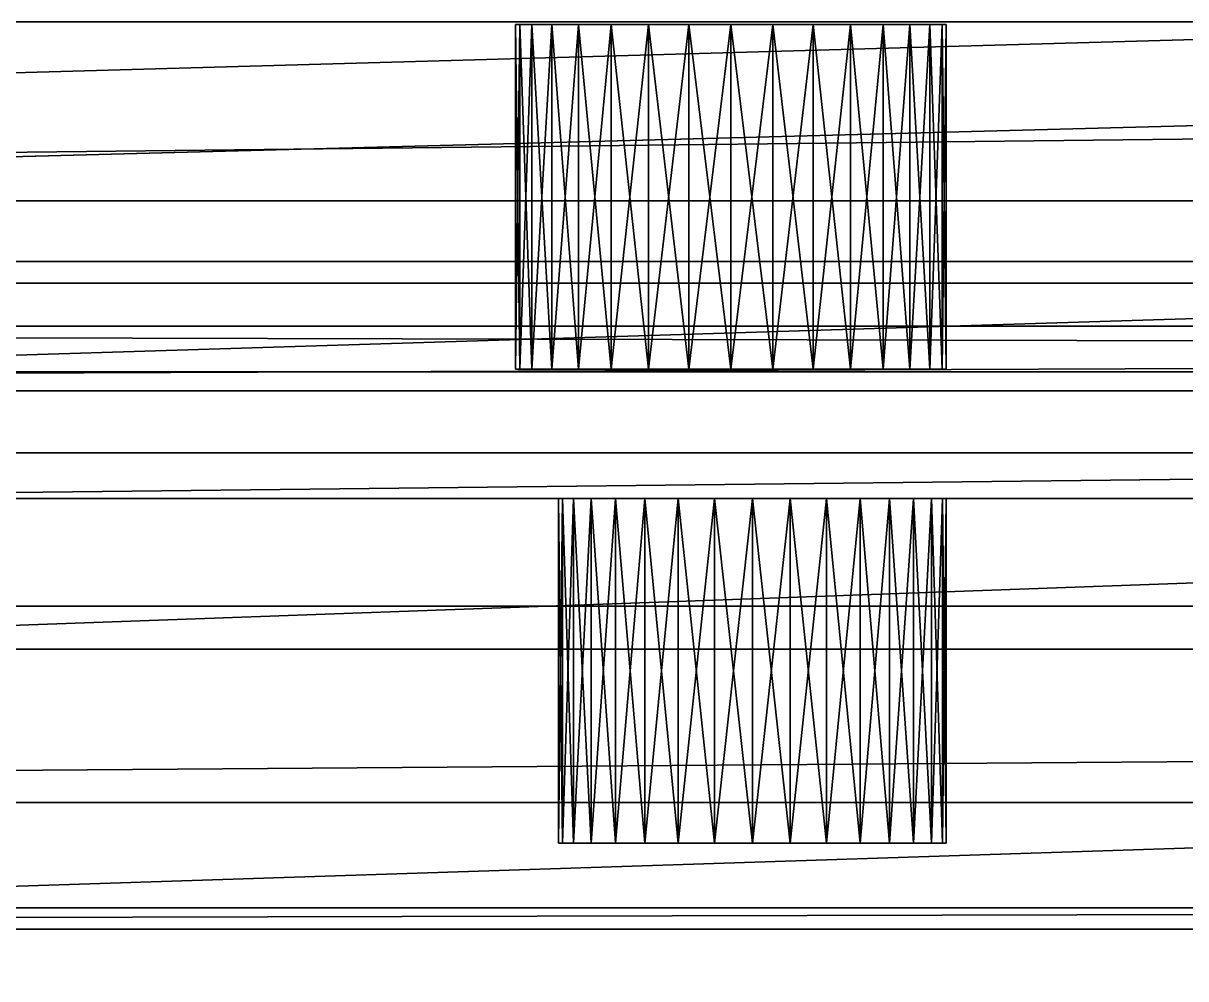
# Model space of a CAD drawing. Header units: millimetres. Extents: x -18 to 4450, y -985 to 970.
# Drawn here: x 1451.1 to 1505.1, y -878.3 to -833.9 of the extents above; entities that cross this region are included whole.
import ezdxf

# ---------------------------------------------------------------- set-up
doc = ezdxf.new("R2010")
doc.units = ezdxf.units.MM
for name, color, linetype in [('body__left_beltline_trim_front_door', 9, 'CONTINUOUS'), ('body__left_door_open_reference', 40, 'CONTINUOUS'), ('body__left_front_door_lower_weather_strip', 250, 'CONTINUOUS'), ('body__left_mirror_mount_screw_3', 9, 'CONTINUOUS'), ('body__left_mirror_mount_screw_4', 9, 'CONTINUOUS'), ('hard_top__left_front_window_rubber_seal', 250, 'CONTINUOUS'), ('hard_top__left_hardtop_front_window_center_track', 9, 'CONTINUOUS'), ('hard_top__left_hardtop_front_window_lower_inner_shadow', 151, 'CONTINUOUS'), ('hard_top__left_hardtop_front_window_upper_inner_shadow', 151, 'CONTINUOUS'), ('hard_top__left_hardtop_lower_retainer_rail', 9, 'CONTINUOUS'), ('hard_top__left_roof_drip_rail_outer_shadow', 8, 'CONTINUOUS'), ('hard_top__left_roof_gutter_rivet_2', 9, 'CONTINUOUS')]:
    doc.layers.add(name, color=color, linetype=linetype)

msp = doc.modelspace()

# ---------------------------------------------------------------- linework, layer by layer
at = {"layer": 'body__left_beltline_trim_front_door'}
for points in [[(1139.999986, -845.000029, 1146.000028), (1919.999957, -845.000029, 1146.000028), (1919.999957, -823.000014, 1146.000028)], [(1139.999986, -845.000029, 1146.000028), (1919.999957, -823.000014, 1146.000028), (1139.999986, -823.000014, 1146.000028)], [(1139.999986, -845.000029, 1118.000031), (1139.999986, -823.000014, 1118.000031), (1919.999957, -823.000014, 1118.000031)], [(1139.999986, -845.000029, 1118.000031), (1919.999957, -823.000014, 1118.000031), (1919.999957, -845.000029, 1118.000031)], [(1139.999986, -845.000029, 1118.000031), (1919.999957, -845.000029, 1118.000031), (1919.999957, -845.000029, 1146.000028)], [(1139.999986, -845.000029, 1118.000031), (1919.999957, -845.000029, 1146.000028), (1139.999986, -845.000029, 1146.000028)]]:
    msp.add_3dface(points, dxfattribs=at)
at = {"layer": 'body__left_door_open_reference'}
for points in [[(1194.700003, -875, 774.699986), (1194.700003, -875, 1595.299959), (1965.299964, -875, 1595.299959)], [(1194.700003, -875, 774.699986), (1965.299964, -875, 1595.299959), (1965.299964, -875, 774.699986)], [(1194.700003, -875, 774.699986), (1194.700003, -889.699996, 759.99999), (1965.299964, -889.699996, 759.99999)], [(1194.700003, -875, 774.699986), (1965.299964, -889.699996, 759.99999), (1965.299964, -875, 774.699986)], [(1194.700003, -875, 1595.299959), (1194.700003, -889.699996, 1610.000014), (1965.299964, -889.699996, 1610.000014)], [(1194.700003, -875, 1595.299959), (1965.299964, -889.699996, 1610.000014), (1965.299964, -875, 1595.299959)]]:
    msp.add_3dface(points, dxfattribs=at)
at = {"layer": 'body__left_front_door_lower_weather_strip'}
for points in [[(1228.000045, -846.000016, 763.999999), (1988.000035, -846.000016, 763.999999), (1988.000035, -825.999975, 763.999999)], [(1228.000045, -846.000016, 763.999999), (1988.000035, -825.999975, 763.999999), (1228.000045, -825.999975, 763.999999)], [(1228.000045, -846.000016, 741.999984), (1228.000045, -825.999975, 741.999984), (1988.000035, -825.999975, 741.999984)], [(1228.000045, -846.000016, 741.999984), (1988.000035, -825.999975, 741.999984), (1988.000035, -846.000016, 741.999984)], [(1228.000045, -846.000016, 741.999984), (1988.000035, -846.000016, 741.999984), (1988.000035, -846.000016, 763.999999)], [(1228.000045, -846.000016, 741.999984), (1988.000035, -846.000016, 763.999999), (1228.000045, -846.000016, 763.999999)]]:
    msp.add_3dface(points, dxfattribs=at)
at = {"layer": 'body__left_mirror_mount_screw_3'}
for points in [[(1474.192142, -850.000024, 1249.950886), (1474.192142, -833.999991, 1249.950886), (1473.999977, -833.999991, 1248.000026)], [(1474.192142, -850.000024, 1249.950886), (1473.999977, -833.999991, 1248.000026), (1473.999977, -850.000024, 1248.000026)], [(1483.999968, -833.999991, 1248.000026), (1474.192142, -833.999991, 1249.950886), (1473.999977, -833.999991, 1248.000026)], [(1473.999977, -850.000024, 1248.000026), (1473.999977, -833.999991, 1248.000026), (1474.192142, -833.999991, 1246.049047)], [(1473.999977, -850.000024, 1248.000026), (1474.192142, -833.999991, 1246.049047), (1474.192142, -850.000024, 1246.049047)], [(1483.999968, -833.999991, 1248.000026), (1473.999977, -833.999991, 1248.000026), (1474.192142, -833.999991, 1246.049047)], [(1474.761248, -850.000024, 1251.826882), (1474.761248, -833.999991, 1251.826882), (1474.192142, -833.999991, 1249.950886)], [(1474.761248, -850.000024, 1251.826882), (1474.192142, -833.999991, 1249.950886), (1474.192142, -850.000024, 1249.950886)], [(1483.999968, -833.999991, 1248.000026), (1474.761248, -833.999991, 1251.826882), (1474.192142, -833.999991, 1249.950886)], [(1474.192142, -850.000024, 1246.049047), (1474.192142, -833.999991, 1246.049047), (1474.761248, -833.999991, 1244.173169)], [(1474.192142, -850.000024, 1246.049047), (1474.761248, -833.999991, 1244.173169), (1474.761248, -850.000024, 1244.173169)], [(1483.999968, -833.999991, 1248.000026), (1474.192142, -833.999991, 1246.049047), (1474.761248, -833.999991, 1244.173169)], [(1475.685358, -850.000024, 1253.555655), (1475.685358, -833.999991, 1253.555655), (1474.761248, -833.999991, 1251.826882)], [(1475.685358, -850.000024, 1253.555655), (1474.761248, -833.999991, 1251.826882), (1474.761248, -850.000024, 1251.826882)], [(1483.999968, -833.999991, 1248.000026), (1475.685358, -833.999991, 1253.555655), (1474.761248, -833.999991, 1251.826882)], [(1474.761248, -850.000024, 1244.173169), (1474.761248, -833.999991, 1244.173169), (1475.685358, -833.999991, 1242.444277)], [(1474.761248, -850.000024, 1244.173169), (1475.685358, -833.999991, 1242.444277), (1475.685358, -850.000024, 1242.444277)], [(1483.999968, -833.999991, 1248.000026), (1474.761248, -833.999991, 1244.173169), (1475.685358, -833.999991, 1242.444277)], [(1476.928949, -850.000024, 1255.071044), (1476.928949, -833.999991, 1255.071044), (1475.685358, -833.999991, 1253.555655)], [(1476.928949, -850.000024, 1255.071044), (1475.685358, -833.999991, 1253.555655), (1475.685358, -850.000024, 1253.555655)], [(1483.999968, -833.999991, 1248.000026), (1476.928949, -833.999991, 1255.071044), (1475.685358, -833.999991, 1253.555655)], [(1475.685358, -850.000024, 1242.444277), (1475.685358, -833.999991, 1242.444277), (1476.928949, -833.999991, 1240.928888)], [(1475.685358, -850.000024, 1242.444277), (1476.928949, -833.999991, 1240.928888), (1476.928949, -850.000024, 1240.928888)], [(1483.999968, -833.999991, 1248.000026), (1475.685358, -833.999991, 1242.444277), (1476.928949, -833.999991, 1240.928888)], [(1478.444338, -850.000024, 1256.314754), (1478.444338, -833.999991, 1256.314754), (1476.928949, -833.999991, 1255.071044)], [(1478.444338, -850.000024, 1256.314754), (1476.928949, -833.999991, 1255.071044), (1476.928949, -850.000024, 1255.071044)], [(1483.999968, -833.999991, 1248.000026), (1478.444338, -833.999991, 1256.314754), (1476.928949, -833.999991, 1255.071044)], [(1476.928949, -850.000024, 1240.928888), (1476.928949, -833.999991, 1240.928888), (1478.444338, -833.999991, 1239.685297)], [(1476.928949, -850.000024, 1240.928888), (1478.444338, -833.999991, 1239.685297), (1478.444338, -850.000024, 1239.685297)], [(1483.999968, -833.999991, 1248.000026), (1476.928949, -833.999991, 1240.928888), (1478.444338, -833.999991, 1239.685297)], [(1480.173111, -850.000024, 1257.238746), (1480.173111, -833.999991, 1257.238746), (1478.444338, -833.999991, 1256.314754)], [(1480.173111, -850.000024, 1257.238746), (1478.444338, -833.999991, 1256.314754), (1478.444338, -850.000024, 1256.314754)], [(1483.999968, -833.999991, 1248.000026), (1480.173111, -833.999991, 1257.238746), (1478.444338, -833.999991, 1256.314754)], [(1478.444338, -850.000024, 1239.685297), (1478.444338, -833.999991, 1239.685297), (1480.173111, -833.999991, 1238.761187)], [(1478.444338, -850.000024, 1239.685297), (1480.173111, -833.999991, 1238.761187), (1480.173111, -850.000024, 1238.761187)], [(1483.999968, -833.999991, 1248.000026), (1478.444338, -833.999991, 1239.685297), (1480.173111, -833.999991, 1238.761187)], [(1482.049108, -850.000024, 1257.807851), (1482.049108, -833.999991, 1257.807851), (1480.173111, -833.999991, 1257.238746)], [(1482.049108, -850.000024, 1257.807851), (1480.173111, -833.999991, 1257.238746), (1480.173111, -850.000024, 1257.238746)], [(1483.999968, -833.999991, 1248.000026), (1482.049108, -833.999991, 1257.807851), (1480.173111, -833.999991, 1257.238746)], [(1480.173111, -850.000024, 1238.761187), (1480.173111, -833.999991, 1238.761187), (1482.049108, -833.999991, 1238.192201)], [(1480.173111, -850.000024, 1238.761187), (1482.049108, -833.999991, 1238.192201), (1482.049108, -850.000024, 1238.192201)], [(1483.999968, -833.999991, 1248.000026), (1480.173111, -833.999991, 1238.761187), (1482.049108, -833.999991, 1238.192201)], [(1483.999968, -850.000024, 1258.000016), (1483.999968, -833.999991, 1258.000016), (1482.049108, -833.999991, 1257.807851)], [(1483.999968, -850.000024, 1258.000016), (1482.049108, -833.999991, 1257.807851), (1482.049108, -850.000024, 1257.807851)], [(1483.999968, -833.999991, 1248.000026), (1483.999968, -833.999991, 1258.000016), (1482.049108, -833.999991, 1257.807851)], [(1482.049108, -850.000024, 1238.192201), (1482.049108, -833.999991, 1238.192201), (1483.999968, -833.999991, 1238.000035)], [(1482.049108, -850.000024, 1238.192201), (1483.999968, -833.999991, 1238.000035), (1483.999968, -850.000024, 1238.000035)], [(1483.999968, -833.999991, 1248.000026), (1482.049108, -833.999991, 1238.192201), (1483.999968, -833.999991, 1238.000035)], [(1483.999968, -833.999991, 1248.000026), (1493.999958, -833.999991, 1248.000026), (1493.807912, -833.999991, 1249.950886)], [(1483.999968, -833.999991, 1248.000026), (1493.807912, -833.999991, 1249.950886), (1493.238807, -833.999991, 1251.826882)], [(1483.999968, -833.999991, 1248.000026), (1493.238807, -833.999991, 1251.826882), (1492.314696, -833.999991, 1253.555655)], [(1483.999968, -833.999991, 1248.000026), (1492.314696, -833.999991, 1253.555655), (1491.071105, -833.999991, 1255.071044)], [(1483.999968, -833.999991, 1248.000026), (1491.071105, -833.999991, 1255.071044), (1489.555717, -833.999991, 1256.314754)], [(1483.999968, -833.999991, 1248.000026), (1489.555717, -833.999991, 1256.314754), (1487.826824, -833.999991, 1257.238746)], [(1483.999968, -833.999991, 1248.000026), (1487.826824, -833.999991, 1257.238746), (1485.950947, -833.999991, 1257.807851)], [(1485.950947, -850.000024, 1257.807851), (1485.950947, -833.999991, 1257.807851), (1483.999968, -833.999991, 1258.000016)], [(1485.950947, -850.000024, 1257.807851), (1483.999968, -833.999991, 1258.000016), (1483.999968, -850.000024, 1258.000016)], [(1483.999968, -833.999991, 1248.000026), (1485.950947, -833.999991, 1257.807851), (1483.999968, -833.999991, 1258.000016)], [(1483.999968, -850.000024, 1238.000035), (1483.999968, -833.999991, 1238.000035), (1485.950947, -833.999991, 1238.192201)], [(1483.999968, -850.000024, 1238.000035), (1485.950947, -833.999991, 1238.192201), (1485.950947, -850.000024, 1238.192201)], [(1483.999968, -833.999991, 1248.000026), (1483.999968, -833.999991, 1238.000035), (1485.950947, -833.999991, 1238.192201)], [(1483.999968, -833.999991, 1248.000026), (1485.950947, -833.999991, 1238.192201), (1487.826824, -833.999991, 1238.761187)], [(1483.999968, -833.999991, 1248.000026), (1487.826824, -833.999991, 1238.761187), (1489.555717, -833.999991, 1239.685297)], [(1483.999968, -833.999991, 1248.000026), (1489.555717, -833.999991, 1239.685297), (1491.071105, -833.999991, 1240.928888)], [(1483.999968, -833.999991, 1248.000026), (1491.071105, -833.999991, 1240.928888), (1492.314696, -833.999991, 1242.444277)], [(1483.999968, -833.999991, 1248.000026), (1492.314696, -833.999991, 1242.444277), (1493.238807, -833.999991, 1244.173169)], [(1483.999968, -833.999991, 1248.000026), (1493.238807, -833.999991, 1244.173169), (1493.807912, -833.999991, 1246.049047)], [(1483.999968, -833.999991, 1248.000026), (1493.807912, -833.999991, 1246.049047), (1493.999958, -833.999991, 1248.000026)], [(1487.826824, -850.000024, 1257.238746), (1487.826824, -833.999991, 1257.238746), (1485.950947, -833.999991, 1257.807851)], [(1487.826824, -850.000024, 1257.238746), (1485.950947, -833.999991, 1257.807851), (1485.950947, -850.000024, 1257.807851)], [(1485.950947, -850.000024, 1238.192201), (1485.950947, -833.999991, 1238.192201), (1487.826824, -833.999991, 1238.761187)], [(1485.950947, -850.000024, 1238.192201), (1487.826824, -833.999991, 1238.761187), (1487.826824, -850.000024, 1238.761187)], [(1489.555717, -850.000024, 1256.314754), (1489.555717, -833.999991, 1256.314754), (1487.826824, -833.999991, 1257.238746)], [(1489.555717, -850.000024, 1256.314754), (1487.826824, -833.999991, 1257.238746), (1487.826824, -850.000024, 1257.238746)], [(1487.826824, -850.000024, 1238.761187), (1487.826824, -833.999991, 1238.761187), (1489.555717, -833.999991, 1239.685297)], [(1487.826824, -850.000024, 1238.761187), (1489.555717, -833.999991, 1239.685297), (1489.555717, -850.000024, 1239.685297)], [(1491.071105, -850.000024, 1255.071044), (1491.071105, -833.999991, 1255.071044), (1489.555717, -833.999991, 1256.314754)], [(1491.071105, -850.000024, 1255.071044), (1489.555717, -833.999991, 1256.314754), (1489.555717, -850.000024, 1256.314754)], [(1489.555717, -850.000024, 1239.685297), (1489.555717, -833.999991, 1239.685297), (1491.071105, -833.999991, 1240.928888)], [(1489.555717, -850.000024, 1239.685297), (1491.071105, -833.999991, 1240.928888), (1491.071105, -850.000024, 1240.928888)], [(1492.314696, -850.000024, 1253.555655), (1492.314696, -833.999991, 1253.555655), (1491.071105, -833.999991, 1255.071044)], [(1492.314696, -850.000024, 1253.555655), (1491.071105, -833.999991, 1255.071044), (1491.071105, -850.000024, 1255.071044)], [(1491.071105, -850.000024, 1240.928888), (1491.071105, -833.999991, 1240.928888), (1492.314696, -833.999991, 1242.444277)], [(1491.071105, -850.000024, 1240.928888), (1492.314696, -833.999991, 1242.444277), (1492.314696, -850.000024, 1242.444277)], [(1493.238807, -850.000024, 1251.826882), (1493.238807, -833.999991, 1251.826882), (1492.314696, -833.999991, 1253.555655)], [(1493.238807, -850.000024, 1251.826882), (1492.314696, -833.999991, 1253.555655), (1492.314696, -850.000024, 1253.555655)], [(1492.314696, -850.000024, 1242.444277), (1492.314696, -833.999991, 1242.444277), (1493.238807, -833.999991, 1244.173169)], [(1492.314696, -850.000024, 1242.444277), (1493.238807, -833.999991, 1244.173169), (1493.238807, -850.000024, 1244.173169)], [(1493.807912, -850.000024, 1249.950886), (1493.807912, -833.999991, 1249.950886), (1493.238807, -833.999991, 1251.826882)], [(1493.807912, -850.000024, 1249.950886), (1493.238807, -833.999991, 1251.826882), (1493.238807, -850.000024, 1251.826882)], [(1493.238807, -850.000024, 1244.173169), (1493.238807, -833.999991, 1244.173169), (1493.807912, -833.999991, 1246.049047)], [(1493.238807, -850.000024, 1244.173169), (1493.807912, -833.999991, 1246.049047), (1493.807912, -850.000024, 1246.049047)], [(1493.999958, -850.000024, 1248.000026), (1493.999958, -833.999991, 1248.000026), (1493.807912, -833.999991, 1249.950886)], [(1493.999958, -850.000024, 1248.000026), (1493.807912, -833.999991, 1249.950886), (1493.807912, -850.000024, 1249.950886)], [(1493.807912, -850.000024, 1246.049047), (1493.807912, -833.999991, 1246.049047), (1493.999958, -833.999991, 1248.000026)], [(1493.807912, -850.000024, 1246.049047), (1493.999958, -833.999991, 1248.000026), (1493.999958, -850.000024, 1248.000026)], [(1483.999968, -850.000024, 1248.000026), (1473.999977, -850.000024, 1248.000026), (1474.192142, -850.000024, 1249.950886)], [(1483.999968, -850.000024, 1248.000026), (1474.192142, -850.000024, 1246.049047), (1473.999977, -850.000024, 1248.000026)], [(1483.999968, -850.000024, 1248.000026), (1474.192142, -850.000024, 1249.950886), (1474.761248, -850.000024, 1251.826882)], [(1483.999968, -850.000024, 1248.000026), (1474.761248, -850.000024, 1244.173169), (1474.192142, -850.000024, 1246.049047)], [(1483.999968, -850.000024, 1248.000026), (1474.761248, -850.000024, 1251.826882), (1475.685358, -850.000024, 1253.555655)], [(1483.999968, -850.000024, 1248.000026), (1475.685358, -850.000024, 1242.444277), (1474.761248, -850.000024, 1244.173169)], [(1483.999968, -850.000024, 1248.000026), (1475.685358, -850.000024, 1253.555655), (1476.928949, -850.000024, 1255.071044)], [(1483.999968, -850.000024, 1248.000026), (1476.928949, -850.000024, 1240.928888), (1475.685358, -850.000024, 1242.444277)], [(1483.999968, -850.000024, 1248.000026), (1476.928949, -850.000024, 1255.071044), (1478.444338, -850.000024, 1256.314754)], [(1483.999968, -850.000024, 1248.000026), (1478.444338, -850.000024, 1239.685297), (1476.928949, -850.000024, 1240.928888)], [(1483.999968, -850.000024, 1248.000026), (1478.444338, -850.000024, 1256.314754), (1480.173111, -850.000024, 1257.238746)], [(1483.999968, -850.000024, 1248.000026), (1480.173111, -850.000024, 1238.761187), (1478.444338, -850.000024, 1239.685297)], [(1483.999968, -850.000024, 1248.000026), (1480.173111, -850.000024, 1257.238746), (1482.049108, -850.000024, 1257.807851)], [(1483.999968, -850.000024, 1248.000026), (1482.049108, -850.000024, 1238.192201), (1480.173111, -850.000024, 1238.761187)], [(1483.999968, -850.000024, 1248.000026), (1482.049108, -850.000024, 1257.807851), (1483.999968, -850.000024, 1258.000016)], [(1483.999968, -850.000024, 1248.000026), (1483.999968, -850.000024, 1238.000035), (1482.049108, -850.000024, 1238.192201)], [(1483.999968, -850.000024, 1248.000026), (1493.807912, -850.000024, 1249.950886), (1493.999958, -850.000024, 1248.000026)], [(1483.999968, -850.000024, 1248.000026), (1493.238807, -850.000024, 1251.826882), (1493.807912, -850.000024, 1249.950886)], [(1483.999968, -850.000024, 1248.000026), (1492.314696, -850.000024, 1253.555655), (1493.238807, -850.000024, 1251.826882)], [(1483.999968, -850.000024, 1248.000026), (1491.071105, -850.000024, 1255.071044), (1492.314696, -850.000024, 1253.555655)], [(1483.999968, -850.000024, 1248.000026), (1489.555717, -850.000024, 1256.314754), (1491.071105, -850.000024, 1255.071044)], [(1483.999968, -850.000024, 1248.000026), (1487.826824, -850.000024, 1257.238746), (1489.555717, -850.000024, 1256.314754)], [(1483.999968, -850.000024, 1248.000026), (1485.950947, -850.000024, 1257.807851), (1487.826824, -850.000024, 1257.238746)], [(1483.999968, -850.000024, 1248.000026), (1483.999968, -850.000024, 1258.000016), (1485.950947, -850.000024, 1257.807851)], [(1483.999968, -850.000024, 1248.000026), (1485.950947, -850.000024, 1238.192201), (1483.999968, -850.000024, 1238.000035)], [(1483.999968, -850.000024, 1248.000026), (1487.826824, -850.000024, 1238.761187), (1485.950947, -850.000024, 1238.192201)], [(1483.999968, -850.000024, 1248.000026), (1489.555717, -850.000024, 1239.685297), (1487.826824, -850.000024, 1238.761187)], [(1483.999968, -850.000024, 1248.000026), (1491.071105, -850.000024, 1240.928888), (1489.555717, -850.000024, 1239.685297)], [(1483.999968, -850.000024, 1248.000026), (1492.314696, -850.000024, 1242.444277), (1491.071105, -850.000024, 1240.928888)], [(1483.999968, -850.000024, 1248.000026), (1493.238807, -850.000024, 1244.173169), (1492.314696, -850.000024, 1242.444277)], [(1483.999968, -850.000024, 1248.000026), (1493.807912, -850.000024, 1246.049047), (1493.238807, -850.000024, 1244.173169)], [(1483.999968, -850.000024, 1248.000026), (1493.999958, -850.000024, 1248.000026), (1493.807912, -850.000024, 1246.049047)]]:
    msp.add_3dface(points, dxfattribs=at)
at = {"layer": 'body__left_mirror_mount_screw_4'}
for points in [[(1474.192142, -850.000024, 1143.950939), (1474.192142, -833.999991, 1143.950939), (1473.999977, -833.999991, 1141.99996)], [(1474.192142, -850.000024, 1143.950939), (1473.999977, -833.999991, 1141.99996), (1473.999977, -850.000024, 1141.99996)], [(1483.999968, -833.999991, 1141.99996), (1474.192142, -833.999991, 1143.950939), (1473.999977, -833.999991, 1141.99996)], [(1473.999977, -850.000024, 1141.99996), (1473.999977, -833.999991, 1141.99996), (1474.192142, -833.999991, 1140.0491)], [(1473.999977, -850.000024, 1141.99996), (1474.192142, -833.999991, 1140.0491), (1474.192142, -850.000024, 1140.0491)], [(1483.999968, -833.999991, 1141.99996), (1473.999977, -833.999991, 1141.99996), (1474.192142, -833.999991, 1140.0491)], [(1474.761248, -850.000024, 1145.826817), (1474.761248, -833.999991, 1145.826817), (1474.192142, -833.999991, 1143.950939)], [(1474.761248, -850.000024, 1145.826817), (1474.192142, -833.999991, 1143.950939), (1474.192142, -850.000024, 1143.950939)], [(1483.999968, -833.999991, 1141.99996), (1474.761248, -833.999991, 1145.826817), (1474.192142, -833.999991, 1143.950939)], [(1474.192142, -850.000024, 1140.0491), (1474.192142, -833.999991, 1140.0491), (1474.761248, -833.999991, 1138.173223)], [(1474.192142, -850.000024, 1140.0491), (1474.761248, -833.999991, 1138.173223), (1474.761248, -850.000024, 1138.173223)], [(1483.999968, -833.999991, 1141.99996), (1474.192142, -833.999991, 1140.0491), (1474.761248, -833.999991, 1138.173223)], [(1475.685358, -850.000024, 1147.555709), (1475.685358, -833.999991, 1147.555709), (1474.761248, -833.999991, 1145.826817)], [(1475.685358, -850.000024, 1147.555709), (1474.761248, -833.999991, 1145.826817), (1474.761248, -850.000024, 1145.826817)], [(1483.999968, -833.999991, 1141.99996), (1475.685358, -833.999991, 1147.555709), (1474.761248, -833.999991, 1145.826817)], [(1474.761248, -850.000024, 1138.173223), (1474.761248, -833.999991, 1138.173223), (1475.685358, -833.999991, 1136.44433)], [(1474.761248, -850.000024, 1138.173223), (1475.685358, -833.999991, 1136.44433), (1475.685358, -850.000024, 1136.44433)], [(1483.999968, -833.999991, 1141.99996), (1474.761248, -833.999991, 1138.173223), (1475.685358, -833.999991, 1136.44433)], [(1476.928949, -850.000024, 1149.071097), (1476.928949, -833.999991, 1149.071097), (1475.685358, -833.999991, 1147.555709)], [(1476.928949, -850.000024, 1149.071097), (1475.685358, -833.999991, 1147.555709), (1475.685358, -850.000024, 1147.555709)], [(1483.999968, -833.999991, 1141.99996), (1476.928949, -833.999991, 1149.071097), (1475.685358, -833.999991, 1147.555709)], [(1475.685358, -850.000024, 1136.44433), (1475.685358, -833.999991, 1136.44433), (1476.928949, -833.999991, 1134.928942)], [(1475.685358, -850.000024, 1136.44433), (1476.928949, -833.999991, 1134.928942), (1476.928949, -850.000024, 1134.928942)], [(1483.999968, -833.999991, 1141.99996), (1475.685358, -833.999991, 1136.44433), (1476.928949, -833.999991, 1134.928942)], [(1478.444338, -850.000024, 1150.314689), (1478.444338, -833.999991, 1150.314689), (1476.928949, -833.999991, 1149.071097)], [(1478.444338, -850.000024, 1150.314689), (1476.928949, -833.999991, 1149.071097), (1476.928949, -850.000024, 1149.071097)], [(1483.999968, -833.999991, 1141.99996), (1478.444338, -833.999991, 1150.314689), (1476.928949, -833.999991, 1149.071097)], [(1476.928949, -850.000024, 1134.928942), (1476.928949, -833.999991, 1134.928942), (1478.444338, -833.999991, 1133.68535)], [(1476.928949, -850.000024, 1134.928942), (1478.444338, -833.999991, 1133.68535), (1478.444338, -850.000024, 1133.68535)], [(1483.999968, -833.999991, 1141.99996), (1476.928949, -833.999991, 1134.928942), (1478.444338, -833.999991, 1133.68535)], [(1480.173111, -850.000024, 1151.238799), (1480.173111, -833.999991, 1151.238799), (1478.444338, -833.999991, 1150.314689)], [(1480.173111, -850.000024, 1151.238799), (1478.444338, -833.999991, 1150.314689), (1478.444338, -850.000024, 1150.314689)], [(1483.999968, -833.999991, 1141.99996), (1480.173111, -833.999991, 1151.238799), (1478.444338, -833.999991, 1150.314689)], [(1478.444338, -850.000024, 1133.68535), (1478.444338, -833.999991, 1133.68535), (1480.173111, -833.999991, 1132.76124)], [(1478.444338, -850.000024, 1133.68535), (1480.173111, -833.999991, 1132.76124), (1480.173111, -850.000024, 1132.76124)], [(1483.999968, -833.999991, 1141.99996), (1478.444338, -833.999991, 1133.68535), (1480.173111, -833.999991, 1132.76124)], [(1482.049108, -850.000024, 1151.807904), (1482.049108, -833.999991, 1151.807904), (1480.173111, -833.999991, 1151.238799)], [(1482.049108, -850.000024, 1151.807904), (1480.173111, -833.999991, 1151.238799), (1480.173111, -850.000024, 1151.238799)], [(1483.999968, -833.999991, 1141.99996), (1482.049108, -833.999991, 1151.807904), (1480.173111, -833.999991, 1151.238799)], [(1480.173111, -850.000024, 1132.76124), (1480.173111, -833.999991, 1132.76124), (1482.049108, -833.999991, 1132.192135)], [(1480.173111, -850.000024, 1132.76124), (1482.049108, -833.999991, 1132.192135), (1482.049108, -850.000024, 1132.192135)], [(1483.999968, -833.999991, 1141.99996), (1480.173111, -833.999991, 1132.76124), (1482.049108, -833.999991, 1132.192135)], [(1483.999968, -850.000024, 1151.99995), (1483.999968, -833.999991, 1151.99995), (1482.049108, -833.999991, 1151.807904)], [(1483.999968, -850.000024, 1151.99995), (1482.049108, -833.999991, 1151.807904), (1482.049108, -850.000024, 1151.807904)], [(1483.999968, -833.999991, 1141.99996), (1483.999968, -833.999991, 1151.99995), (1482.049108, -833.999991, 1151.807904)], [(1482.049108, -850.000024, 1132.192135), (1482.049108, -833.999991, 1132.192135), (1483.999968, -833.999991, 1131.999969)], [(1482.049108, -850.000024, 1132.192135), (1483.999968, -833.999991, 1131.999969), (1483.999968, -850.000024, 1131.999969)], [(1483.999968, -833.999991, 1141.99996), (1482.049108, -833.999991, 1132.192135), (1483.999968, -833.999991, 1131.999969)], [(1483.999968, -833.999991, 1141.99996), (1493.999958, -833.999991, 1141.99996), (1493.807912, -833.999991, 1143.950939)], [(1483.999968, -833.999991, 1141.99996), (1493.807912, -833.999991, 1143.950939), (1493.238807, -833.999991, 1145.826817)], [(1483.999968, -833.999991, 1141.99996), (1493.238807, -833.999991, 1145.826817), (1492.314696, -833.999991, 1147.555709)], [(1483.999968, -833.999991, 1141.99996), (1492.314696, -833.999991, 1147.555709), (1491.071105, -833.999991, 1149.071097)], [(1483.999968, -833.999991, 1141.99996), (1491.071105, -833.999991, 1149.071097), (1489.555717, -833.999991, 1150.314689)], [(1483.999968, -833.999991, 1141.99996), (1489.555717, -833.999991, 1150.314689), (1487.826824, -833.999991, 1151.238799)], [(1483.999968, -833.999991, 1141.99996), (1487.826824, -833.999991, 1151.238799), (1485.950947, -833.999991, 1151.807904)], [(1485.950947, -850.000024, 1151.807904), (1485.950947, -833.999991, 1151.807904), (1483.999968, -833.999991, 1151.99995)], [(1485.950947, -850.000024, 1151.807904), (1483.999968, -833.999991, 1151.99995), (1483.999968, -850.000024, 1151.99995)], [(1483.999968, -833.999991, 1141.99996), (1485.950947, -833.999991, 1151.807904), (1483.999968, -833.999991, 1151.99995)], [(1483.999968, -850.000024, 1131.999969), (1483.999968, -833.999991, 1131.999969), (1485.950947, -833.999991, 1132.192135)], [(1483.999968, -850.000024, 1131.999969), (1485.950947, -833.999991, 1132.192135), (1485.950947, -850.000024, 1132.192135)], [(1483.999968, -833.999991, 1141.99996), (1483.999968, -833.999991, 1131.999969), (1485.950947, -833.999991, 1132.192135)], [(1483.999968, -833.999991, 1141.99996), (1485.950947, -833.999991, 1132.192135), (1487.826824, -833.999991, 1132.76124)], [(1483.999968, -833.999991, 1141.99996), (1487.826824, -833.999991, 1132.76124), (1489.555717, -833.999991, 1133.68535)], [(1483.999968, -833.999991, 1141.99996), (1489.555717, -833.999991, 1133.68535), (1491.071105, -833.999991, 1134.928942)], [(1483.999968, -833.999991, 1141.99996), (1491.071105, -833.999991, 1134.928942), (1492.314696, -833.999991, 1136.44433)], [(1483.999968, -833.999991, 1141.99996), (1492.314696, -833.999991, 1136.44433), (1493.238807, -833.999991, 1138.173223)], [(1483.999968, -833.999991, 1141.99996), (1493.238807, -833.999991, 1138.173223), (1493.807912, -833.999991, 1140.0491)], [(1483.999968, -833.999991, 1141.99996), (1493.807912, -833.999991, 1140.0491), (1493.999958, -833.999991, 1141.99996)], [(1487.826824, -850.000024, 1151.238799), (1487.826824, -833.999991, 1151.238799), (1485.950947, -833.999991, 1151.807904)], [(1487.826824, -850.000024, 1151.238799), (1485.950947, -833.999991, 1151.807904), (1485.950947, -850.000024, 1151.807904)], [(1485.950947, -850.000024, 1132.192135), (1485.950947, -833.999991, 1132.192135), (1487.826824, -833.999991, 1132.76124)], [(1485.950947, -850.000024, 1132.192135), (1487.826824, -833.999991, 1132.76124), (1487.826824, -850.000024, 1132.76124)], [(1489.555717, -850.000024, 1150.314689), (1489.555717, -833.999991, 1150.314689), (1487.826824, -833.999991, 1151.238799)], [(1489.555717, -850.000024, 1150.314689), (1487.826824, -833.999991, 1151.238799), (1487.826824, -850.000024, 1151.238799)], [(1487.826824, -850.000024, 1132.76124), (1487.826824, -833.999991, 1132.76124), (1489.555717, -833.999991, 1133.68535)], [(1487.826824, -850.000024, 1132.76124), (1489.555717, -833.999991, 1133.68535), (1489.555717, -850.000024, 1133.68535)], [(1491.071105, -850.000024, 1149.071097), (1491.071105, -833.999991, 1149.071097), (1489.555717, -833.999991, 1150.314689)], [(1491.071105, -850.000024, 1149.071097), (1489.555717, -833.999991, 1150.314689), (1489.555717, -850.000024, 1150.314689)], [(1489.555717, -850.000024, 1133.68535), (1489.555717, -833.999991, 1133.68535), (1491.071105, -833.999991, 1134.928942)], [(1489.555717, -850.000024, 1133.68535), (1491.071105, -833.999991, 1134.928942), (1491.071105, -850.000024, 1134.928942)], [(1492.314696, -850.000024, 1147.555709), (1492.314696, -833.999991, 1147.555709), (1491.071105, -833.999991, 1149.071097)], [(1492.314696, -850.000024, 1147.555709), (1491.071105, -833.999991, 1149.071097), (1491.071105, -850.000024, 1149.071097)], [(1491.071105, -850.000024, 1134.928942), (1491.071105, -833.999991, 1134.928942), (1492.314696, -833.999991, 1136.44433)], [(1491.071105, -850.000024, 1134.928942), (1492.314696, -833.999991, 1136.44433), (1492.314696, -850.000024, 1136.44433)], [(1493.238807, -850.000024, 1145.826817), (1493.238807, -833.999991, 1145.826817), (1492.314696, -833.999991, 1147.555709)], [(1493.238807, -850.000024, 1145.826817), (1492.314696, -833.999991, 1147.555709), (1492.314696, -850.000024, 1147.555709)], [(1492.314696, -850.000024, 1136.44433), (1492.314696, -833.999991, 1136.44433), (1493.238807, -833.999991, 1138.173223)], [(1492.314696, -850.000024, 1136.44433), (1493.238807, -833.999991, 1138.173223), (1493.238807, -850.000024, 1138.173223)], [(1493.807912, -850.000024, 1143.950939), (1493.807912, -833.999991, 1143.950939), (1493.238807, -833.999991, 1145.826817)], [(1493.807912, -850.000024, 1143.950939), (1493.238807, -833.999991, 1145.826817), (1493.238807, -850.000024, 1145.826817)], [(1493.238807, -850.000024, 1138.173223), (1493.238807, -833.999991, 1138.173223), (1493.807912, -833.999991, 1140.0491)], [(1493.238807, -850.000024, 1138.173223), (1493.807912, -833.999991, 1140.0491), (1493.807912, -850.000024, 1140.0491)], [(1493.999958, -850.000024, 1141.99996), (1493.999958, -833.999991, 1141.99996), (1493.807912, -833.999991, 1143.950939)], [(1493.999958, -850.000024, 1141.99996), (1493.807912, -833.999991, 1143.950939), (1493.807912, -850.000024, 1143.950939)], [(1493.807912, -850.000024, 1140.0491), (1493.807912, -833.999991, 1140.0491), (1493.999958, -833.999991, 1141.99996)], [(1493.807912, -850.000024, 1140.0491), (1493.999958, -833.999991, 1141.99996), (1493.999958, -850.000024, 1141.99996)], [(1483.999968, -850.000024, 1141.99996), (1473.999977, -850.000024, 1141.99996), (1474.192142, -850.000024, 1143.950939)], [(1483.999968, -850.000024, 1141.99996), (1474.192142, -850.000024, 1140.0491), (1473.999977, -850.000024, 1141.99996)], [(1483.999968, -850.000024, 1141.99996), (1474.192142, -850.000024, 1143.950939), (1474.761248, -850.000024, 1145.826817)], [(1483.999968, -850.000024, 1141.99996), (1474.761248, -850.000024, 1138.173223), (1474.192142, -850.000024, 1140.0491)], [(1483.999968, -850.000024, 1141.99996), (1474.761248, -850.000024, 1145.826817), (1475.685358, -850.000024, 1147.555709)], [(1483.999968, -850.000024, 1141.99996), (1475.685358, -850.000024, 1136.44433), (1474.761248, -850.000024, 1138.173223)], [(1483.999968, -850.000024, 1141.99996), (1475.685358, -850.000024, 1147.555709), (1476.928949, -850.000024, 1149.071097)], [(1483.999968, -850.000024, 1141.99996), (1476.928949, -850.000024, 1134.928942), (1475.685358, -850.000024, 1136.44433)], [(1483.999968, -850.000024, 1141.99996), (1476.928949, -850.000024, 1149.071097), (1478.444338, -850.000024, 1150.314689)], [(1483.999968, -850.000024, 1141.99996), (1478.444338, -850.000024, 1133.68535), (1476.928949, -850.000024, 1134.928942)], [(1483.999968, -850.000024, 1141.99996), (1478.444338, -850.000024, 1150.314689), (1480.173111, -850.000024, 1151.238799)], [(1483.999968, -850.000024, 1141.99996), (1480.173111, -850.000024, 1132.76124), (1478.444338, -850.000024, 1133.68535)], [(1483.999968, -850.000024, 1141.99996), (1480.173111, -850.000024, 1151.238799), (1482.049108, -850.000024, 1151.807904)], [(1483.999968, -850.000024, 1141.99996), (1482.049108, -850.000024, 1132.192135), (1480.173111, -850.000024, 1132.76124)], [(1483.999968, -850.000024, 1141.99996), (1482.049108, -850.000024, 1151.807904), (1483.999968, -850.000024, 1151.99995)], [(1483.999968, -850.000024, 1141.99996), (1483.999968, -850.000024, 1131.999969), (1482.049108, -850.000024, 1132.192135)], [(1483.999968, -850.000024, 1141.99996), (1493.807912, -850.000024, 1143.950939), (1493.999958, -850.000024, 1141.99996)], [(1483.999968, -850.000024, 1141.99996), (1493.238807, -850.000024, 1145.826817), (1493.807912, -850.000024, 1143.950939)], [(1483.999968, -850.000024, 1141.99996), (1492.314696, -850.000024, 1147.555709), (1493.238807, -850.000024, 1145.826817)], [(1483.999968, -850.000024, 1141.99996), (1491.071105, -850.000024, 1149.071097), (1492.314696, -850.000024, 1147.555709)], [(1483.999968, -850.000024, 1141.99996), (1489.555717, -850.000024, 1150.314689), (1491.071105, -850.000024, 1149.071097)], [(1483.999968, -850.000024, 1141.99996), (1487.826824, -850.000024, 1151.238799), (1489.555717, -850.000024, 1150.314689)], [(1483.999968, -850.000024, 1141.99996), (1485.950947, -850.000024, 1151.807904), (1487.826824, -850.000024, 1151.238799)], [(1483.999968, -850.000024, 1141.99996), (1483.999968, -850.000024, 1151.99995), (1485.950947, -850.000024, 1151.807904)], [(1483.999968, -850.000024, 1141.99996), (1485.950947, -850.000024, 1132.192135), (1483.999968, -850.000024, 1131.999969)], [(1483.999968, -850.000024, 1141.99996), (1487.826824, -850.000024, 1132.76124), (1485.950947, -850.000024, 1132.192135)], [(1483.999968, -850.000024, 1141.99996), (1489.555717, -850.000024, 1133.68535), (1487.826824, -850.000024, 1132.76124)], [(1483.999968, -850.000024, 1141.99996), (1491.071105, -850.000024, 1134.928942), (1489.555717, -850.000024, 1133.68535)], [(1483.999968, -850.000024, 1141.99996), (1492.314696, -850.000024, 1136.44433), (1491.071105, -850.000024, 1134.928942)], [(1483.999968, -850.000024, 1141.99996), (1493.238807, -850.000024, 1138.173223), (1492.314696, -850.000024, 1136.44433)], [(1483.999968, -850.000024, 1141.99996), (1493.807912, -850.000024, 1140.0491), (1493.238807, -850.000024, 1138.173223)], [(1483.999968, -850.000024, 1141.99996), (1493.999958, -850.000024, 1141.99996), (1493.807912, -850.000024, 1140.0491)]]:
    msp.add_3dface(points, dxfattribs=at)
at = {"layer": 'hard_top__left_front_window_rubber_seal'}
for points in [[(1425.879955, -850.120008, 1789.999962), (1949.120045, -850.120008, 1789.999962), (1949.120045, -833.880007, 1789.999962)], [(1425.879955, -850.120008, 1789.999962), (1949.120045, -833.880007, 1789.999962), (1425.879955, -833.880007, 1789.999962)], [(1425.879955, -850.120008, 1434.999943), (1425.879955, -833.880007, 1434.999943), (1949.120045, -833.880007, 1434.999943)], [(1425.879955, -850.120008, 1434.999943), (1949.120045, -833.880007, 1434.999943), (1949.120045, -850.120008, 1434.999943)], [(1425.879955, -856.000006, 1440.879941), (1425.879955, -850.120008, 1434.999943), (1949.120045, -850.120008, 1434.999943)], [(1425.879955, -856.000006, 1440.879941), (1949.120045, -850.120008, 1434.999943), (1949.120045, -856.000006, 1440.879941)], [(1425.879955, -856.000006, 1784.119964), (1425.879955, -850.120008, 1789.999962), (1949.120045, -850.120008, 1789.999962)], [(1425.879955, -856.000006, 1784.119964), (1949.120045, -850.120008, 1789.999962), (1949.120045, -856.000006, 1784.119964)], [(1425.879955, -856.000006, 1440.879941), (1949.120045, -856.000006, 1440.879941), (1949.120045, -856.000006, 1784.119964)], [(1425.879955, -856.000006, 1440.879941), (1949.120045, -856.000006, 1784.119964), (1425.879955, -856.000006, 1784.119964)]]:
    msp.add_3dface(points, dxfattribs=at)
at = {"layer": 'hard_top__left_hardtop_front_window_center_track'}
for points in [[(1419.999957, -861.000001, 1434.999943), (1419.999957, -861.000001, 1452.999949), (1850.000024, -861.000001, 1452.999949)], [(1419.999957, -861.000001, 1434.999943), (1850.000024, -861.000001, 1452.999949), (1850.000024, -861.000001, 1434.999943)], [(1419.999957, -875, 1452.999949), (1850.000024, -875, 1452.999949), (1850.000024, -861.000001, 1452.999949)], [(1419.999957, -875, 1452.999949), (1850.000024, -861.000001, 1452.999949), (1419.999957, -861.000001, 1452.999949)], [(1419.999957, -875, 1434.999943), (1419.999957, -861.000001, 1434.999943), (1850.000024, -861.000001, 1434.999943)], [(1419.999957, -875, 1434.999943), (1850.000024, -861.000001, 1434.999943), (1850.000024, -875, 1434.999943)], [(1419.999957, -875, 1434.999943), (1850.000024, -875, 1434.999943), (1850.000024, -875, 1452.999949)], [(1419.999957, -875, 1434.999943), (1850.000024, -875, 1452.999949), (1419.999957, -875, 1452.999949)]]:
    msp.add_3dface(points, dxfattribs=at)
at = {"layer": 'hard_top__left_hardtop_front_window_lower_inner_shadow'}
for points in [[(1419.999957, -845.000029, 1360.000014), (1419.999957, -845.000029, 1381.999969), (1919.999957, -845.000029, 1381.999969)], [(1419.999957, -845.000029, 1360.000014), (1919.999957, -845.000029, 1381.999969), (1919.999957, -845.000029, 1360.000014)], [(1419.999957, -862.999976, 1381.999969), (1919.999957, -862.999976, 1381.999969), (1919.999957, -845.000029, 1381.999969)], [(1419.999957, -862.999976, 1381.999969), (1919.999957, -845.000029, 1381.999969), (1419.999957, -845.000029, 1381.999969)], [(1419.999957, -862.999976, 1360.000014), (1419.999957, -845.000029, 1360.000014), (1919.999957, -845.000029, 1360.000014)], [(1419.999957, -862.999976, 1360.000014), (1919.999957, -845.000029, 1360.000014), (1919.999957, -862.999976, 1360.000014)], [(1419.999957, -862.999976, 1360.000014), (1919.999957, -862.999976, 1360.000014), (1919.999957, -862.999976, 1381.999969)], [(1419.999957, -862.999976, 1360.000014), (1919.999957, -862.999976, 1381.999969), (1419.999957, -862.999976, 1381.999969)]]:
    msp.add_3dface(points, dxfattribs=at)
at = {"layer": 'hard_top__left_hardtop_front_window_upper_inner_shadow'}
for points in [[(1419.999957, -845.000029, 1731.999993), (1419.999957, -845.000029, 1753.999949), (1919.999957, -845.000029, 1753.999949)], [(1419.999957, -845.000029, 1731.999993), (1919.999957, -845.000029, 1753.999949), (1919.999957, -845.000029, 1731.999993)], [(1419.999957, -862.999976, 1753.999949), (1919.999957, -862.999976, 1753.999949), (1919.999957, -845.000029, 1753.999949)], [(1419.999957, -862.999976, 1753.999949), (1919.999957, -845.000029, 1753.999949), (1419.999957, -845.000029, 1753.999949)], [(1419.999957, -862.999976, 1731.999993), (1419.999957, -845.000029, 1731.999993), (1919.999957, -845.000029, 1731.999993)], [(1419.999957, -862.999976, 1731.999993), (1919.999957, -845.000029, 1731.999993), (1919.999957, -862.999976, 1731.999993)], [(1419.999957, -862.999976, 1731.999993), (1919.999957, -862.999976, 1731.999993), (1919.999957, -862.999976, 1753.999949)], [(1419.999957, -862.999976, 1731.999993), (1919.999957, -862.999976, 1753.999949), (1419.999957, -862.999976, 1753.999949)]]:
    msp.add_3dface(points, dxfattribs=at)
at = {"layer": 'hard_top__left_hardtop_lower_retainer_rail'}
for points in [[(1248.819947, -842.180014, 1333.999991), (3431.18, -842.180014, 1333.999991), (3431.18, -817.820013, 1333.999991)], [(1248.819947, -842.180014, 1333.999991), (3431.18, -817.820013, 1333.999991), (1248.819947, -817.820013, 1333.999991)], [(1248.819947, -842.180014, 1287.999988), (1248.819947, -817.820013, 1287.999988), (3431.18, -817.820013, 1287.999988)], [(1248.819947, -842.180014, 1287.999988), (3431.18, -817.820013, 1287.999988), (3431.18, -842.180014, 1287.999988)], [(1248.819947, -851.000011, 1296.820045), (1248.819947, -842.180014, 1287.999988), (3431.18, -842.180014, 1287.999988)], [(1248.819947, -851.000011, 1296.820045), (3431.18, -842.180014, 1287.999988), (3431.18, -851.000011, 1296.820045)], [(1248.819947, -851.000011, 1325.180054), (1248.819947, -842.180014, 1333.999991), (3431.18, -842.180014, 1333.999991)], [(1248.819947, -851.000011, 1325.180054), (3431.18, -842.180014, 1333.999991), (3431.18, -851.000011, 1325.180054)], [(1248.819947, -851.000011, 1296.820045), (3431.18, -851.000011, 1296.820045), (3431.18, -851.000011, 1325.180054)], [(1248.819947, -851.000011, 1296.820045), (3431.18, -851.000011, 1325.180054), (1248.819947, -851.000011, 1325.180054)]]:
    msp.add_3dface(points, dxfattribs=at)
at = {"layer": 'hard_top__left_roof_drip_rail_outer_shadow'}
for points in [[(1240.880013, -847.99999, 1789.880037), (1240.880013, -847.99999, 1808.120012), (3504.120111, -847.99999, 1808.120012)], [(1240.880013, -847.99999, 1789.880037), (3504.120111, -847.99999, 1808.120012), (3504.120111, -847.99999, 1789.880037)], [(1240.880013, -847.99999, 1789.880037), (1240.880013, -853.879988, 1784.000039), (3504.120111, -853.879988, 1784.000039)], [(1240.880013, -847.99999, 1789.880037), (3504.120111, -853.879988, 1784.000039), (3504.120111, -847.99999, 1789.880037)], [(1240.880013, -847.99999, 1808.120012), (1240.880013, -853.879988, 1814.00001), (3504.120111, -853.879988, 1814.00001)], [(1240.880013, -847.99999, 1808.120012), (3504.120111, -853.879988, 1814.00001), (3504.120111, -847.99999, 1808.120012)], [(1240.880013, -870.119989, 1814.00001), (3504.120111, -870.119989, 1814.00001), (3504.120111, -853.879988, 1814.00001)], [(1240.880013, -870.119989, 1814.00001), (3504.120111, -853.879988, 1814.00001), (1240.880013, -853.879988, 1814.00001)], [(1240.880013, -870.119989, 1784.000039), (1240.880013, -853.879988, 1784.000039), (3504.120111, -853.879988, 1784.000039)], [(1240.880013, -870.119989, 1784.000039), (3504.120111, -853.879988, 1784.000039), (3504.120111, -870.119989, 1784.000039)], [(1240.880013, -875.999987, 1789.880037), (1240.880013, -870.119989, 1784.000039), (3504.120111, -870.119989, 1784.000039)], [(1240.880013, -875.999987, 1789.880037), (3504.120111, -870.119989, 1784.000039), (3504.120111, -875.999987, 1789.880037)], [(1240.880013, -875.999987, 1808.120012), (1240.880013, -870.119989, 1814.00001), (3504.120111, -870.119989, 1814.00001)], [(1240.880013, -875.999987, 1808.120012), (3504.120111, -870.119989, 1814.00001), (3504.120111, -875.999987, 1808.120012)], [(1240.880013, -875.999987, 1789.880037), (3504.120111, -875.999987, 1789.880037), (3504.120111, -875.999987, 1808.120012)], [(1240.880013, -875.999987, 1789.880037), (3504.120111, -875.999987, 1808.120012), (1240.880013, -875.999987, 1808.120012)]]:
    msp.add_3dface(points, dxfattribs=at)
at = {"layer": 'hard_top__left_roof_gutter_rivet_2'}
for points in [[(1476.172924, -871.999979, 1829.755783), (1476.172924, -856.000006, 1829.755783), (1475.999951, -856.000006, 1827.999949)], [(1476.172924, -871.999979, 1829.755783), (1475.999951, -856.000006, 1827.999949), (1475.999951, -871.999979, 1827.999949)], [(1485.000014, -856.000006, 1827.999949), (1476.172924, -856.000006, 1829.755783), (1475.999951, -856.000006, 1827.999949)], [(1475.999951, -871.999979, 1827.999949), (1475.999951, -856.000006, 1827.999949), (1476.172924, -856.000006, 1826.244235)], [(1475.999951, -871.999979, 1827.999949), (1476.172924, -856.000006, 1826.244235), (1476.172924, -871.999979, 1826.244235)], [(1485.000014, -856.000006, 1827.999949), (1475.999951, -856.000006, 1827.999949), (1476.172924, -856.000006, 1826.244235)], [(1476.685047, -871.999979, 1831.444144), (1476.685047, -856.000006, 1831.444144), (1476.172924, -856.000006, 1829.755783)], [(1476.685047, -871.999979, 1831.444144), (1476.172924, -856.000006, 1829.755783), (1476.172924, -871.999979, 1829.755783)], [(1485.000014, -856.000006, 1827.999949), (1476.685047, -856.000006, 1831.444144), (1476.172924, -856.000006, 1829.755783)], [(1476.172924, -871.999979, 1826.244235), (1476.172924, -856.000006, 1826.244235), (1476.685047, -856.000006, 1824.555874)], [(1476.172924, -871.999979, 1826.244235), (1476.685047, -856.000006, 1824.555874), (1476.685047, -871.999979, 1824.555874)], [(1485.000014, -856.000006, 1827.999949), (1476.172924, -856.000006, 1826.244235), (1476.685047, -856.000006, 1824.555874)], [(1477.51677, -871.999979, 1833.000183), (1477.51677, -856.000006, 1833.000183), (1476.685047, -856.000006, 1831.444144)], [(1477.51677, -871.999979, 1833.000183), (1476.685047, -856.000006, 1831.444144), (1476.685047, -871.999979, 1831.444144)], [(1485.000014, -856.000006, 1827.999949), (1477.51677, -856.000006, 1833.000183), (1476.685047, -856.000006, 1831.444144)], [(1476.685047, -871.999979, 1824.555874), (1476.685047, -856.000006, 1824.555874), (1477.51677, -856.000006, 1822.999835)], [(1476.685047, -871.999979, 1824.555874), (1477.51677, -856.000006, 1822.999835), (1477.51677, -871.999979, 1822.999835)], [(1485.000014, -856.000006, 1827.999949), (1476.685047, -856.000006, 1824.555874), (1477.51677, -856.000006, 1822.999835)], [(1478.636026, -871.999979, 1834.363937), (1478.636026, -856.000006, 1834.363937), (1477.51677, -856.000006, 1833.000183)], [(1478.636026, -871.999979, 1834.363937), (1477.51677, -856.000006, 1833.000183), (1477.51677, -871.999979, 1833.000183)], [(1485.000014, -856.000006, 1827.999949), (1478.636026, -856.000006, 1834.363937), (1477.51677, -856.000006, 1833.000183)], [(1477.51677, -871.999979, 1822.999835), (1477.51677, -856.000006, 1822.999835), (1478.636026, -856.000006, 1821.636081)], [(1477.51677, -871.999979, 1822.999835), (1478.636026, -856.000006, 1821.636081), (1478.636026, -871.999979, 1821.636081)], [(1485.000014, -856.000006, 1827.999949), (1477.51677, -856.000006, 1822.999835), (1478.636026, -856.000006, 1821.636081)], [(1479.9999, -871.999979, 1835.483193), (1479.9999, -856.000006, 1835.483193), (1478.636026, -856.000006, 1834.363937)], [(1479.9999, -871.999979, 1835.483193), (1478.636026, -856.000006, 1834.363937), (1478.636026, -871.999979, 1834.363937)], [(1485.000014, -856.000006, 1827.999949), (1479.9999, -856.000006, 1835.483193), (1478.636026, -856.000006, 1834.363937)], [(1478.636026, -871.999979, 1821.636081), (1478.636026, -856.000006, 1821.636081), (1479.9999, -856.000006, 1820.516825)], [(1478.636026, -871.999979, 1821.636081), (1479.9999, -856.000006, 1820.516825), (1479.9999, -871.999979, 1820.516825)], [(1485.000014, -856.000006, 1827.999949), (1478.636026, -856.000006, 1821.636081), (1479.9999, -856.000006, 1820.516825)], [(1481.55582, -871.999979, 1836.314917), (1481.55582, -856.000006, 1836.314917), (1479.9999, -856.000006, 1835.483193)], [(1481.55582, -871.999979, 1836.314917), (1479.9999, -856.000006, 1835.483193), (1479.9999, -871.999979, 1835.483193)], [(1485.000014, -856.000006, 1827.999949), (1481.55582, -856.000006, 1836.314917), (1479.9999, -856.000006, 1835.483193)], [(1479.9999, -871.999979, 1820.516825), (1479.9999, -856.000006, 1820.516825), (1481.55582, -856.000006, 1819.685102)], [(1479.9999, -871.999979, 1820.516825), (1481.55582, -856.000006, 1819.685102), (1481.55582, -871.999979, 1819.685102)], [(1485.000014, -856.000006, 1827.999949), (1479.9999, -856.000006, 1820.516825), (1481.55582, -856.000006, 1819.685102)], [(1483.244181, -871.999979, 1836.82704), (1483.244181, -856.000006, 1836.82704), (1481.55582, -856.000006, 1836.314917)], [(1483.244181, -871.999979, 1836.82704), (1481.55582, -856.000006, 1836.314917), (1481.55582, -871.999979, 1836.314917)], [(1485.000014, -856.000006, 1827.999949), (1483.244181, -856.000006, 1836.82704), (1481.55582, -856.000006, 1836.314917)], [(1481.55582, -871.999979, 1819.685102), (1481.55582, -856.000006, 1819.685102), (1483.244181, -856.000006, 1819.172978)], [(1481.55582, -871.999979, 1819.685102), (1483.244181, -856.000006, 1819.172978), (1483.244181, -871.999979, 1819.172978)], [(1485.000014, -856.000006, 1827.999949), (1481.55582, -856.000006, 1819.685102), (1483.244181, -856.000006, 1819.172978)], [(1485.000014, -871.999979, 1837.000012), (1485.000014, -856.000006, 1837.000012), (1483.244181, -856.000006, 1836.82704)], [(1485.000014, -871.999979, 1837.000012), (1483.244181, -856.000006, 1836.82704), (1483.244181, -871.999979, 1836.82704)], [(1485.000014, -856.000006, 1827.999949), (1485.000014, -856.000006, 1837.000012), (1483.244181, -856.000006, 1836.82704)], [(1483.244181, -871.999979, 1819.172978), (1483.244181, -856.000006, 1819.172978), (1485.000014, -856.000006, 1819.000006)], [(1483.244181, -871.999979, 1819.172978), (1485.000014, -856.000006, 1819.000006), (1485.000014, -871.999979, 1819.000006)], [(1485.000014, -856.000006, 1827.999949), (1483.244181, -856.000006, 1819.172978), (1485.000014, -856.000006, 1819.000006)], [(1485.000014, -856.000006, 1827.999949), (1493.999958, -856.000006, 1827.999949), (1493.827105, -856.000006, 1829.755783)], [(1485.000014, -856.000006, 1827.999949), (1493.827105, -856.000006, 1829.755783), (1493.314862, -856.000006, 1831.444144)], [(1485.000014, -856.000006, 1827.999949), (1493.314862, -856.000006, 1831.444144), (1492.483258, -856.000006, 1833.000183)], [(1485.000014, -856.000006, 1827.999949), (1492.483258, -856.000006, 1833.000183), (1491.364002, -856.000006, 1834.363937)], [(1485.000014, -856.000006, 1827.999949), (1491.364002, -856.000006, 1834.363937), (1490.000129, -856.000006, 1835.483193)], [(1485.000014, -856.000006, 1827.999949), (1490.000129, -856.000006, 1835.483193), (1488.444209, -856.000006, 1836.314917)], [(1485.000014, -856.000006, 1827.999949), (1488.444209, -856.000006, 1836.314917), (1486.755848, -856.000006, 1836.82704)], [(1486.755848, -871.999979, 1836.82704), (1486.755848, -856.000006, 1836.82704), (1485.000014, -856.000006, 1837.000012)], [(1486.755848, -871.999979, 1836.82704), (1485.000014, -856.000006, 1837.000012), (1485.000014, -871.999979, 1837.000012)], [(1485.000014, -856.000006, 1827.999949), (1486.755848, -856.000006, 1836.82704), (1485.000014, -856.000006, 1837.000012)], [(1485.000014, -871.999979, 1819.000006), (1485.000014, -856.000006, 1819.000006), (1486.755848, -856.000006, 1819.172978)], [(1485.000014, -871.999979, 1819.000006), (1486.755848, -856.000006, 1819.172978), (1486.755848, -871.999979, 1819.172978)], [(1485.000014, -856.000006, 1827.999949), (1485.000014, -856.000006, 1819.000006), (1486.755848, -856.000006, 1819.172978)], [(1485.000014, -856.000006, 1827.999949), (1486.755848, -856.000006, 1819.172978), (1488.444209, -856.000006, 1819.685102)], [(1485.000014, -856.000006, 1827.999949), (1488.444209, -856.000006, 1819.685102), (1490.000129, -856.000006, 1820.516825)], [(1485.000014, -856.000006, 1827.999949), (1490.000129, -856.000006, 1820.516825), (1491.364002, -856.000006, 1821.636081)], [(1485.000014, -856.000006, 1827.999949), (1491.364002, -856.000006, 1821.636081), (1492.483258, -856.000006, 1822.999835)], [(1485.000014, -856.000006, 1827.999949), (1492.483258, -856.000006, 1822.999835), (1493.314862, -856.000006, 1824.555874)], [(1485.000014, -856.000006, 1827.999949), (1493.314862, -856.000006, 1824.555874), (1493.827105, -856.000006, 1826.244235)], [(1485.000014, -856.000006, 1827.999949), (1493.827105, -856.000006, 1826.244235), (1493.999958, -856.000006, 1827.999949)], [(1488.444209, -871.999979, 1836.314917), (1488.444209, -856.000006, 1836.314917), (1486.755848, -856.000006, 1836.82704)], [(1488.444209, -871.999979, 1836.314917), (1486.755848, -856.000006, 1836.82704), (1486.755848, -871.999979, 1836.82704)], [(1486.755848, -871.999979, 1819.172978), (1486.755848, -856.000006, 1819.172978), (1488.444209, -856.000006, 1819.685102)], [(1486.755848, -871.999979, 1819.172978), (1488.444209, -856.000006, 1819.685102), (1488.444209, -871.999979, 1819.685102)], [(1490.000129, -871.999979, 1835.483193), (1490.000129, -856.000006, 1835.483193), (1488.444209, -856.000006, 1836.314917)], [(1490.000129, -871.999979, 1835.483193), (1488.444209, -856.000006, 1836.314917), (1488.444209, -871.999979, 1836.314917)], [(1488.444209, -871.999979, 1819.685102), (1488.444209, -856.000006, 1819.685102), (1490.000129, -856.000006, 1820.516825)], [(1488.444209, -871.999979, 1819.685102), (1490.000129, -856.000006, 1820.516825), (1490.000129, -871.999979, 1820.516825)], [(1491.364002, -871.999979, 1834.363937), (1491.364002, -856.000006, 1834.363937), (1490.000129, -856.000006, 1835.483193)], [(1491.364002, -871.999979, 1834.363937), (1490.000129, -856.000006, 1835.483193), (1490.000129, -871.999979, 1835.483193)], [(1490.000129, -871.999979, 1820.516825), (1490.000129, -856.000006, 1820.516825), (1491.364002, -856.000006, 1821.636081)], [(1490.000129, -871.999979, 1820.516825), (1491.364002, -856.000006, 1821.636081), (1491.364002, -871.999979, 1821.636081)], [(1492.483258, -871.999979, 1833.000183), (1492.483258, -856.000006, 1833.000183), (1491.364002, -856.000006, 1834.363937)], [(1492.483258, -871.999979, 1833.000183), (1491.364002, -856.000006, 1834.363937), (1491.364002, -871.999979, 1834.363937)], [(1491.364002, -871.999979, 1821.636081), (1491.364002, -856.000006, 1821.636081), (1492.483258, -856.000006, 1822.999835)], [(1491.364002, -871.999979, 1821.636081), (1492.483258, -856.000006, 1822.999835), (1492.483258, -871.999979, 1822.999835)], [(1493.314862, -871.999979, 1831.444144), (1493.314862, -856.000006, 1831.444144), (1492.483258, -856.000006, 1833.000183)], [(1493.314862, -871.999979, 1831.444144), (1492.483258, -856.000006, 1833.000183), (1492.483258, -871.999979, 1833.000183)], [(1492.483258, -871.999979, 1822.999835), (1492.483258, -856.000006, 1822.999835), (1493.314862, -856.000006, 1824.555874)], [(1492.483258, -871.999979, 1822.999835), (1493.314862, -856.000006, 1824.555874), (1493.314862, -871.999979, 1824.555874)], [(1493.827105, -871.999979, 1829.755783), (1493.827105, -856.000006, 1829.755783), (1493.314862, -856.000006, 1831.444144)], [(1493.827105, -871.999979, 1829.755783), (1493.314862, -856.000006, 1831.444144), (1493.314862, -871.999979, 1831.444144)], [(1493.314862, -871.999979, 1824.555874), (1493.314862, -856.000006, 1824.555874), (1493.827105, -856.000006, 1826.244235)], [(1493.314862, -871.999979, 1824.555874), (1493.827105, -856.000006, 1826.244235), (1493.827105, -871.999979, 1826.244235)], [(1493.999958, -871.999979, 1827.999949), (1493.999958, -856.000006, 1827.999949), (1493.827105, -856.000006, 1829.755783)], [(1493.999958, -871.999979, 1827.999949), (1493.827105, -856.000006, 1829.755783), (1493.827105, -871.999979, 1829.755783)], [(1493.827105, -871.999979, 1826.244235), (1493.827105, -856.000006, 1826.244235), (1493.999958, -856.000006, 1827.999949)], [(1493.827105, -871.999979, 1826.244235), (1493.999958, -856.000006, 1827.999949), (1493.999958, -871.999979, 1827.999949)], [(1485.000014, -871.999979, 1827.999949), (1475.999951, -871.999979, 1827.999949), (1476.172924, -871.999979, 1829.755783)], [(1485.000014, -871.999979, 1827.999949), (1476.172924, -871.999979, 1826.244235), (1475.999951, -871.999979, 1827.999949)], [(1485.000014, -871.999979, 1827.999949), (1476.172924, -871.999979, 1829.755783), (1476.685047, -871.999979, 1831.444144)], [(1485.000014, -871.999979, 1827.999949), (1476.685047, -871.999979, 1824.555874), (1476.172924, -871.999979, 1826.244235)], [(1485.000014, -871.999979, 1827.999949), (1476.685047, -871.999979, 1831.444144), (1477.51677, -871.999979, 1833.000183)], [(1485.000014, -871.999979, 1827.999949), (1477.51677, -871.999979, 1822.999835), (1476.685047, -871.999979, 1824.555874)], [(1485.000014, -871.999979, 1827.999949), (1477.51677, -871.999979, 1833.000183), (1478.636026, -871.999979, 1834.363937)], [(1485.000014, -871.999979, 1827.999949), (1478.636026, -871.999979, 1821.636081), (1477.51677, -871.999979, 1822.999835)], [(1485.000014, -871.999979, 1827.999949), (1478.636026, -871.999979, 1834.363937), (1479.9999, -871.999979, 1835.483193)], [(1485.000014, -871.999979, 1827.999949), (1479.9999, -871.999979, 1820.516825), (1478.636026, -871.999979, 1821.636081)], [(1485.000014, -871.999979, 1827.999949), (1479.9999, -871.999979, 1835.483193), (1481.55582, -871.999979, 1836.314917)], [(1485.000014, -871.999979, 1827.999949), (1481.55582, -871.999979, 1819.685102), (1479.9999, -871.999979, 1820.516825)], [(1485.000014, -871.999979, 1827.999949), (1481.55582, -871.999979, 1836.314917), (1483.244181, -871.999979, 1836.82704)], [(1485.000014, -871.999979, 1827.999949), (1483.244181, -871.999979, 1819.172978), (1481.55582, -871.999979, 1819.685102)], [(1485.000014, -871.999979, 1827.999949), (1483.244181, -871.999979, 1836.82704), (1485.000014, -871.999979, 1837.000012)], [(1485.000014, -871.999979, 1827.999949), (1485.000014, -871.999979, 1819.000006), (1483.244181, -871.999979, 1819.172978)], [(1485.000014, -871.999979, 1827.999949), (1493.827105, -871.999979, 1829.755783), (1493.999958, -871.999979, 1827.999949)], [(1485.000014, -871.999979, 1827.999949), (1493.314862, -871.999979, 1831.444144), (1493.827105, -871.999979, 1829.755783)], [(1485.000014, -871.999979, 1827.999949), (1492.483258, -871.999979, 1833.000183), (1493.314862, -871.999979, 1831.444144)], [(1485.000014, -871.999979, 1827.999949), (1491.364002, -871.999979, 1834.363937), (1492.483258, -871.999979, 1833.000183)], [(1485.000014, -871.999979, 1827.999949), (1490.000129, -871.999979, 1835.483193), (1491.364002, -871.999979, 1834.363937)], [(1485.000014, -871.999979, 1827.999949), (1488.444209, -871.999979, 1836.314917), (1490.000129, -871.999979, 1835.483193)], [(1485.000014, -871.999979, 1827.999949), (1486.755848, -871.999979, 1836.82704), (1488.444209, -871.999979, 1836.314917)], [(1485.000014, -871.999979, 1827.999949), (1485.000014, -871.999979, 1837.000012), (1486.755848, -871.999979, 1836.82704)], [(1485.000014, -871.999979, 1827.999949), (1486.755848, -871.999979, 1819.172978), (1485.000014, -871.999979, 1819.000006)], [(1485.000014, -871.999979, 1827.999949), (1488.444209, -871.999979, 1819.685102), (1486.755848, -871.999979, 1819.172978)], [(1485.000014, -871.999979, 1827.999949), (1490.000129, -871.999979, 1820.516825), (1488.444209, -871.999979, 1819.685102)], [(1485.000014, -871.999979, 1827.999949), (1491.364002, -871.999979, 1821.636081), (1490.000129, -871.999979, 1820.516825)], [(1485.000014, -871.999979, 1827.999949), (1492.483258, -871.999979, 1822.999835), (1491.364002, -871.999979, 1821.636081)], [(1485.000014, -871.999979, 1827.999949), (1493.314862, -871.999979, 1824.555874), (1492.483258, -871.999979, 1822.999835)], [(1485.000014, -871.999979, 1827.999949), (1493.827105, -871.999979, 1826.244235), (1493.314862, -871.999979, 1824.555874)], [(1485.000014, -871.999979, 1827.999949), (1493.999958, -871.999979, 1827.999949), (1493.827105, -871.999979, 1826.244235)]]:
    msp.add_3dface(points, dxfattribs=at)

doc.saveas('drawing.dxf')
